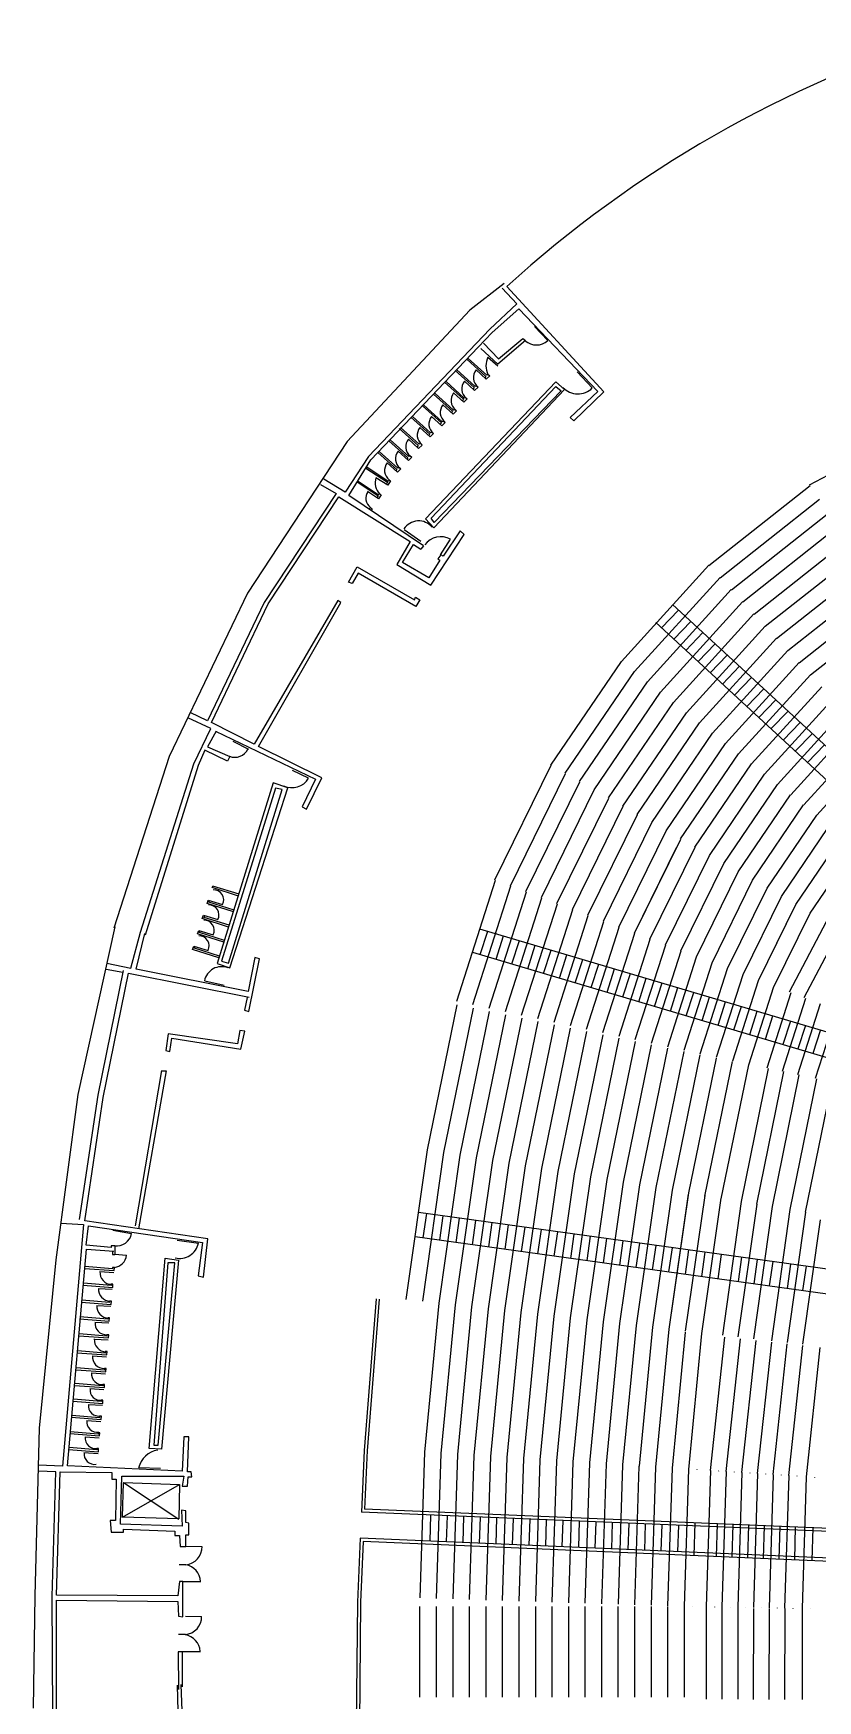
# Model space of a CAD drawing. Extents: x 12070 to 21316, y 9635 to 16827.
# Drawn here: x 12075 to 13607, y 13178 to 16435 of the extents above; entities that cross this region are included whole.
import ezdxf

# ---------------------------------------------------------------- set-up
doc = ezdxf.new("R2010")
doc.units = 0
doc.header["$LTSCALE"] = 192
doc.layers.add('EXIST', color=15, linetype='CONTINUOUS')

msp = doc.modelspace()

# ---------------------------------------------------------------- linework, layer by layer
at = {"layer": 'EXIST', "color": 0}
for p, q in [((12994.4, 15945.7), (12927.6, 15894.1)), ((13019.2, 15906), (12990.8, 15936.7)), ((13189.2, 15734.3), (12999.6, 15940)), ((12927.6, 15894.1), (12687.8, 15637.5)), ((13019.2, 15906), (12966.2, 15856.8)), ((12970.8, 15850.3), (13022.9, 15896.7)), ((13022.9, 15896.7), (13177.1, 15735.2)), ((13053.6, 15861.8), (13079.5, 15834.9)), ((12966.2, 15856.8), (12729.2, 15608)), ((12943.9, 15821.5), (12970.8, 15850.3)), ((12954, 15829.6), (12983.4, 15798.9)), ((13035.8, 15834.7), (12982.1, 15788.7)), ((12983.4, 15798.9), (13030.7, 15838.5)), ((13030.7, 15838.5), (13035.8, 15834.7)), ((12733.9, 15601.5), (12943.9, 15821.5)), ((12921.6, 15797.9), (12958.7, 15764.6)), ((12924.2, 15799.8), (12960.5, 15767)), ((12982.1, 15788.7), (12948.9, 15819.3)), ((12962.8, 15802.1), (12981.8, 15785.2)), ((12898.9, 15775.8), (12936, 15742.6)), ((12901.4, 15777.7), (12937.7, 15745)), ((12959.6, 15758.9), (12939.6, 15777.4)), ((12958.7, 15764.6), (12956.7, 15762)), ((12966.2, 15765.5), (12959.6, 15758.9)), ((12960.5, 15767), (12962.4, 15768.9)), ((12962.4, 15768.9), (12966.2, 15765.5)), ((13136.8, 15773.3), (13166.3, 15742.2)), ((12841, 15486.5), (13095.4, 15754)), ((12852, 15487.3), (13095.4, 15744.7)), ((13112.2, 15738.8), (12857, 15468.8)), ((13105.5, 15736.3), (12857.9, 15478.9)), ((12859.3, 15731.5), (12895.6, 15698.8)), ((12877.8, 15753.1), (12914.9, 15719.8)), ((12880.4, 15755), (12916.6, 15722.2)), ((12915.8, 15714.1), (12895.7, 15732.6)), ((12936.8, 15736.9), (12916.8, 15755.3)), ((12936, 15742.6), (12933.9, 15740)), ((12943.4, 15743.4), (12936.8, 15736.9)), ((12937.7, 15745), (12939.6, 15746.9)), ((12939.6, 15746.9), (12943.4, 15743.4)), ((13095.4, 15754), (13112.2, 15738.8)), ((13095.4, 15744.7), (13105.5, 15736.3)), ((13177.1, 15735.2), (13123.2, 15684.1)), ((13130.7, 15677.6), (13189.2, 15734.3)), ((12834.6, 15706.9), (12871.8, 15673.6)), ((12837.2, 15708.8), (12873.5, 15676)), ((12856.7, 15729.6), (12893.8, 15696.4)), ((12894.7, 15690.7), (12874.7, 15709.1)), ((12895.6, 15698.8), (12897.5, 15700.7)), ((12897.5, 15700.7), (12901.3, 15697.2)), ((12914.9, 15719.8), (12912.8, 15717.2)), ((12922.3, 15720.7), (12915.8, 15714.1)), ((12916.6, 15722.2), (12918.5, 15724.1)), ((12918.5, 15724.1), (12922.3, 15720.7)), ((12811.9, 15685.2), (12849, 15651.9)), ((12814.5, 15687), (12850.7, 15654.3)), ((12872.6, 15667.9), (12852.6, 15686.4)), ((12871.8, 15673.6), (12869.7, 15671)), ((12879.2, 15674.5), (12872.6, 15667.9)), ((12873.5, 15676), (12875.4, 15677.9)), ((12875.4, 15677.9), (12879.2, 15674.5)), ((12893.8, 15696.4), (12891.8, 15693.8)), ((12901.3, 15697.2), (12894.7, 15690.7)), ((13123.2, 15684.1), (13130.7, 15677.6)), ((13591.1, 15552.9), (13811.7, 15669.6)), ((12687.8, 15637.5), (12493.4, 15341.3)), ((12769.4, 15639), (12806.5, 15605.7)), ((12772, 15640.8), (12808.2, 15608.1)), ((12789.4, 15662.7), (12826.5, 15629.5)), ((12792, 15664.6), (12828.3, 15631.9)), ((12827.4, 15623.8), (12807.4, 15642.2)), ((12828.3, 15631.9), (12830.2, 15633.8)), ((12849.8, 15646.2), (12829.8, 15664.6)), ((12830.2, 15633.8), (12834, 15630.3)), ((12849, 15651.9), (12846.9, 15649.3)), ((12856.4, 15652.7), (12849.8, 15646.2)), ((12850.7, 15654.3), (12852.6, 15656.2)), ((12852.6, 15656.2), (12856.4, 15652.7)), ((12729.2, 15608), (12683.7, 15538.4)), ((12691.1, 15531.9), (12733.9, 15601.5)), ((12748, 15616.2), (12785.1, 15582.9)), ((12750.6, 15618.1), (12786.8, 15585.3)), ((12807.4, 15600), (12787.4, 15618.4)), ((12806.5, 15605.7), (12804.4, 15603.1)), ((12813.9, 15606.5), (12807.4, 15600)), ((12808.2, 15608.1), (12810.1, 15610)), ((12810.1, 15610), (12813.9, 15606.5)), ((12826.5, 15629.5), (12824.5, 15626.9)), ((12834, 15630.3), (12827.4, 15623.8)), ((12724.3, 15585.3), (12766.7, 15557.7)), ((12726.3, 15588), (12768, 15559.9)), ((12786, 15577.2), (12766, 15595.7)), ((12785.1, 15582.9), (12783, 15580.3)), ((12792.5, 15583.8), (12786, 15577.2)), ((12786.8, 15585.3), (12788.7, 15587.2)), ((12788.7, 15587.2), (12792.5, 15583.8)), ((12666, 15535.6), (12525.7, 15323.1)), ((12635.4, 15553.3), (12666, 15535.6)), ((12683.7, 15538.4), (12641.9, 15563.5)), ((12707.4, 15558.4), (12748.1, 15531.1)), ((12709.1, 15560.1), (12748.8, 15533.5)), ((12748.8, 15525.6), (12727.7, 15539.4)), ((12767.1, 15552.2), (12744, 15566.6)), ((12748.8, 15533.5), (12750.5, 15535.6)), ((12750.5, 15535.6), (12754.3, 15533.2)), ((12766.6, 15557.7), (12764.5, 15554.1)), ((12772.3, 15560.8), (12767.1, 15552.2)), ((12769.7, 15562.8), (12768, 15559.9)), ((12769.5, 15562.8), (12772.3, 15560.8)), ((13394.2, 15395.1), (13592, 15551.6)), ((12533.2, 15320.3), (12671.6, 15529.1)), ((12671.6, 15529.1), (12811, 15441.9)), ((12837, 15433.5), (12691.1, 15531.9)), ((12730.8, 15505.6), (12733.3, 15508.4)), ((12733.3, 15508.4), (12736.4, 15506)), ((12736.4, 15506), (12734.6, 15503.2)), ((12748.1, 15531.1), (12745.7, 15528)), ((12754.3, 15533.2), (12748.8, 15525.6)), ((13416.3, 15371.4), (13610.1, 15524.7)), ((12857, 15468.8), (12841, 15486.5)), ((12857.9, 15478.9), (12852, 15487.3)), ((13438.4, 15347.7), (13628.3, 15497.9)), ((13460.4, 15324), (13646.4, 15471.1)), ((12811, 15441.9), (12785, 15397.3)), ((12799.3, 15465.3), (12831.9, 15442.7)), ((12851, 15356.5), (12916, 15455.8)), ((12888.8, 15446.6), (12869.7, 15415.8)), ((12908.6, 15463.2), (12875.1, 15413.1)), ((12916, 15455.8), (12908.6, 15463.2)), ((13482.5, 15300.2), (13664.5, 15444.2)), ((12796.1, 15401), (12817.5, 15436.3)), ((12817.5, 15436.3), (12831.8, 15426.8)), ((12836.6, 15433.6), (12831.8, 15426.8)), ((12868.6, 15405.7), (12847.2, 15371.3)), ((12870.5, 15415.9), (12864.9, 15408.5)), ((12864.9, 15408.5), (12868.6, 15405.7)), ((12875.1, 15413.1), (12870.5, 15415.9)), ((13504.5, 15276.5), (13682.6, 15417.4)), ((12690.1, 15362.7), (12707.5, 15392.4)), ((12709.2, 15380.2), (12697.4, 15359.9)), ((12707.5, 15392.4), (12819.3, 15327.8)), ((12821.8, 15314.8), (12709.2, 15380.2)), ((12785, 15397.3), (12851, 15356.5)), ((12847.2, 15371.3), (12796.1, 15401)), ((13223.5, 15207.9), (13394, 15395.5)), ((13248.9, 15187.8), (13416, 15371.7)), ((13526.6, 15252.8), (13700.8, 15390.5)), ((13526.6, 15252.8), (13700.8, 15390.5)), ((12493.4, 15341.3), (12340.2, 15022.4)), ((12697.4, 15359.9), (12690.1, 15362.7)), ((13274.3, 15167.8), (13438.1, 15348)), ((13548.7, 15229), (13718.9, 15363.7)), ((12525.7, 15323.1), (12415.1, 15092)), ((12422.6, 15088.3), (12533.2, 15320.3)), ((12669.8, 15326.8), (12506.2, 15046.5)), ((12514.6, 15041.8), (12675.3, 15323.1)), ((12675.3, 15323.1), (12669.8, 15326.8)), ((12819.3, 15327.8), (12821.4, 15333.1)), ((12821.4, 15333.1), (12829.9, 15327.8)), ((12829.9, 15327.8), (12821.8, 15314.8)), ((13299.8, 15147.8), (13460.2, 15324.2)), ((13299.8, 15147.8), (13460.2, 15324.2)), ((13301.9, 15273.3), (13335.2, 15307.8)), ((13323.1, 15319), (14222.8, 14488.8)), ((13570.7, 15205.3), (13737, 15336.9)), ((13592.8, 15181.6), (13755.1, 15310)), ((13290.5, 15283.8), (14190.2, 14453.6)), ((13325.2, 15127.7), (13482.2, 15300.5)), ((13325.2, 15127.7), (13482.2, 15300.5)), ((13325.7, 15251.3), (13359, 15285.9)), ((13350.6, 15107.7), (13504.3, 15276.8)), ((13349.4, 15229.4), (13382.7, 15264)), ((13373.1, 15207.5), (13406.5, 15242.1)), ((13376.1, 15087.7), (13526.4, 15253)), ((13396.9, 15185.6), (13430.2, 15220.2)), ((13401.5, 15067.6), (13548.4, 15229.3)), ((13085.5, 15005.3), (13223.4, 15207.9)), ((13113.7, 14989.3), (13248.9, 15187.9)), ((13420.6, 15163.7), (13453.9, 15198.3)), ((13426.9, 15047.6), (13570.5, 15205.6)), ((13444.4, 15141.8), (13477.7, 15176.4)), ((13452.3, 15027.6), (13592.6, 15181.8)), ((13141.8, 14973.2), (13274.3, 15167.8)), ((13170, 14957.2), (13299.7, 15147.8)), ((13468.1, 15119.9), (13501.4, 15154.5)), ((13477.8, 15007.5), (13614.6, 15158.1)), ((13198.2, 14941.2), (13325.1, 15127.8)), ((13491.8, 15098), (13525.2, 15132.6)), ((13503.2, 14987.5), (13636.7, 15134.3)), ((12421.6, 15077.1), (12376.3, 15097.7)), ((12415.1, 15092), (12381.4, 15108.3)), ((12506.2, 15046.5), (12422.6, 15088.3)), ((13226.3, 14925.1), (13350.6, 15107.7)), ((13226.3, 14925.1), (13350.6, 15107.7)), ((13254.5, 14909.1), (13376, 15087.7)), ((13515.6, 15076.1), (13548.9, 15110.7)), ((13528.6, 14967.5), (13658.7, 15110.6)), ((13539.3, 15054.2), (13572.6, 15088.8)), ((13554.1, 14947.4), (13680.8, 15086.9)), ((12388.2, 15007.5), (12421.6, 15077.1)), ((12431.9, 15071.5), (12415.1, 15040.9)), ((12430.9, 15071.5), (12626.1, 14977.8)), ((12464.7, 15052.1), (12495, 15036.5)), ((13282.6, 14893.1), (13401.4, 15067.7)), ((13310.8, 14877), (13426.9, 15047.6)), ((13563.1, 15032.3), (13596.4, 15066.9)), ((13579.5, 14927.4), (13702.9, 15063.1)), ((12340.2, 15022.4), (12232.3, 14686.5)), ((12409.6, 15034.4), (12396.6, 15004.7)), ((12454.2, 15013.1), (12409.6, 15034.4)), ((12415.1, 15040.9), (12458.8, 15022.4)), ((12458.8, 15022.4), (12454.2, 15013.1)), ((12638.2, 14980.6), (12514.6, 15041.8)), ((13338.9, 14861), (13452.3, 15027.6)), ((13586.8, 15010.4), (13620.1, 15045)), ((13604.9, 14907.3), (13724.9, 15039.4)), ((12284.1, 14678.9), (12388.2, 15007.5)), ((12396.6, 15004.7), (12293.4, 14673.4)), ((12580.3, 14995.6), (12611.5, 14980.5)), ((12976.2, 14781.3), (13086.2, 15004.9)), ((13006.5, 14769.7), (13114.3, 14988.9)), ((13367.1, 14845), (13477.7, 15007.6)), ((13395.2, 14828.9), (13503.2, 14987.5)), ((13395.2, 14828.9), (13503.2, 14987.5)), ((12543.4, 14970.4), (12433.7, 14617.7)), ((12548, 14960.2), (12442.1, 14622.3)), ((12456, 14618.6), (12561, 14957.4)), ((12458.8, 14609.3), (12572.2, 14961.1)), ((12572.2, 14961.1), (12543.4, 14970.4)), ((12561, 14957.4), (12548, 14960.2)), ((12626.1, 14977.8), (12600.1, 14924)), ((12608.4, 14919.3), (12638.2, 14980.6)), ((13036.8, 14758.1), (13142.4, 14972.9)), ((13067.1, 14746.6), (13170.5, 14956.9)), ((13423.4, 14812.9), (13528.6, 14967.5)), ((12600.1, 14924), (12608.4, 14919.3)), ((13097.4, 14735), (13198.6, 14940.9)), ((13127.7, 14723.4), (13226.7, 14924.9)), ((13451.5, 14796.9), (13554, 14947.5)), ((13479.7, 14780.8), (13579.4, 14927.4)), ((13158, 14711.9), (13254.8, 14908.9)), ((13188.3, 14700.3), (13283, 14892.9)), ((13507.8, 14764.8), (13604.9, 14907.4)), ((13218.6, 14688.7), (13311.1, 14876.9)), ((13248.9, 14677.2), (13339.2, 14860.9)), ((13536, 14748.8), (13627.5, 14883.2)), ((13564.1, 14732.7), (13654.2, 14865)), ((13248.9, 14677.2), (13331.1, 14844.4)), ((13279.2, 14665.6), (13367.3, 14844.8)), ((13309.5, 14654), (13395.4, 14828.8)), ((13591.9, 14716.2), (13680.8, 14846.8)), ((13339.8, 14642.5), (13423.5, 14812.8)), ((13370.1, 14630.9), (13451.6, 14796.8)), ((12424.3, 14765.9), (12425.5, 14769)), ((12475.7, 14749.4), (12424.3, 14765.9)), ((12476.9, 14753.2), (12425.5, 14769)), ((12901.7, 14544.4), (12977.5, 14780.8)), ((12933.5, 14537.6), (13007.7, 14769.2)), ((12965.2, 14530.7), (13037.9, 14757.7)), ((13400.4, 14619.3), (13479.8, 14780.8)), ((13430.7, 14607.7), (13507.9, 14764.8)), ((12414.1, 14735), (12416.6, 14741.6)), ((12465.5, 14718.4), (12414.1, 14735)), ((12416.6, 14741.6), (12444.4, 14733.2)), ((12417.7, 14737.3), (12419, 14740.6)), ((12466.8, 14722.2), (12417.7, 14737.3)), ((12996.9, 14523.8), (13068.2, 14746.2)), ((13028.6, 14517), (13098.4, 14734.6)), ((13060.3, 14510.1), (13128.6, 14723.1)), ((13461, 14596.2), (13536, 14748.8)), ((13491.3, 14584.6), (13564.1, 14732.8)), ((13491.3, 14584.6), (13563, 14730.4)), ((12233.8, 14689.4), (12161.4, 14362)), ((12404.8, 14705.4), (12407.3, 14712)), ((12456.2, 14688.8), (12404.8, 14705.4)), ((12407.3, 14712), (12435.1, 14703.6)), ((12408.4, 14707.7), (12409.7, 14710.9)), ((12457.5, 14692.6), (12408.4, 14707.7)), ((13092, 14503.3), (13158.8, 14711.5)), ((13123.7, 14496.4), (13189, 14700)), ((13155.5, 14489.6), (13219.2, 14688.5)), ((13521, 14571.9), (13591.9, 14716.2)), ((13623.5, 14698.9), (13550.8, 14561.9)), ((12265.5, 14608.4), (12284.1, 14678.9)), ((12275.4, 14606.4), (12292.3, 14676.4)), ((12395.5, 14675.7), (12398.1, 14682.4)), ((12446.9, 14659.2), (12395.5, 14675.7)), ((12398.1, 14682.4), (12425.8, 14673.9)), ((12399.1, 14678.1), (12400.4, 14681.3)), ((12448.2, 14662.9), (12399.1, 14678.1)), ((12946.5, 14685.6), (14120, 14337.1)), ((12947.6, 14635.2), (12962.3, 14680.9)), ((12978.6, 14626), (12993.3, 14671.7)), ((13009.6, 14616.8), (13024.2, 14662.5)), ((13187.2, 14482.7), (13249.4, 14676.9)), ((13218.9, 14475.9), (13279.7, 14665.4)), ((13650.1, 14683.8), (13579.6, 14550.9)), ((12385.8, 14645.2), (12388.3, 14651.9)), ((12437.2, 14628.7), (12385.8, 14645.2)), ((12388.3, 14651.9), (12416.1, 14643.4)), ((12389.4, 14647.6), (12390.7, 14650.8)), ((12438.4, 14632.4), (12389.4, 14647.6)), ((12507.3, 14629.5), (12494.2, 14563.3)), ((12495.5, 14524), (12516.7, 14627)), ((12516.7, 14627), (12507.3, 14629.5)), ((12932.8, 14639.6), (14106.3, 14291.1)), ((13040.5, 14607.6), (13055.2, 14653.3)), ((13071.5, 14598.4), (13086.2, 14644.1)), ((13102.5, 14589.2), (13117.1, 14634.9)), ((13133.4, 14580), (13148.1, 14625.7)), ((13250.6, 14469), (13309.9, 14653.9)), ((13282.3, 14462.2), (13340.1, 14642.3)), ((13314, 14455.3), (13370.3, 14630.8)), ((12201.4, 14360.6), (12250.7, 14603.8)), ((12211.1, 14356.3), (12260.7, 14598.7)), ((12217.2, 14606.5), (12249.7, 14601)), ((12218.1, 14618.6), (12265.5, 14608.4)), ((12260.7, 14598.7), (12496.3, 14551.9)), ((12494.2, 14563.3), (12275.4, 14606.4)), ((12433.7, 14617.7), (12458.8, 14609.3)), ((12442.1, 14622.3), (12456, 14618.6)), ((13164.4, 14570.8), (13179.1, 14616.5)), ((13195.4, 14561.6), (13210, 14607.3)), ((13226.3, 14552.4), (13241, 14598.1)), ((13345.8, 14448.4), (13400.5, 14619.3)), ((13377.5, 14441.6), (13430.7, 14607.7)), ((13409.2, 14434.7), (13461, 14596.2)), ((12409.6, 14583.6), (12447.7, 14575.6)), ((13257.3, 14543.2), (13272, 14588.9)), ((13288.3, 14534), (13302.9, 14579.8)), ((13319.2, 14524.8), (13333.9, 14570.6)), ((13350.2, 14515.6), (13364.9, 14561.4)), ((13440.9, 14427.9), (13491.2, 14584.6)), ((13472.3, 14419.9), (13521.4, 14573.1)), ((13554.3, 14560.5), (13507.3, 14413.5)), ((12492.3, 14551.5), (12487.3, 14526.5)), ((12487.3, 14526.5), (12495.5, 14524)), ((12844.7, 14253.9), (12902.9, 14536.9)), ((12876.6, 14248.7), (12934.5, 14530.4)), ((13381.2, 14506.5), (13395.8, 14552.2)), ((13412.1, 14497.3), (13426.8, 14543)), ((13443.1, 14488.1), (13457.7, 14533.8)), ((13583, 14549.6), (13537.4, 14407)), ((13611.6, 14538.7), (13567.4, 14400.5)), ((13644.6, 14526.1), (13602, 14393)), ((12908.5, 14243.4), (12966.1, 14523.9)), ((12940.4, 14238.1), (12997.8, 14517.4)), ((12972.3, 14232.9), (13029.4, 14510.9)), ((13004.2, 14227.6), (13061, 14504.4)), ((13036.1, 14222.4), (13092.7, 14497.9)), ((13474.1, 14478.9), (13488.7, 14524.6)), ((13504.7, 14469.8), (13519.4, 14515.5)), ((13553.5, 14505.4), (13538.8, 14459.6)), ((13582.8, 14496.6), (13568.2, 14450.9)), ((12338, 14480.3), (12333.4, 14447.8)), ((12473.7, 14460.8), (12338, 14480.3)), ((12341.7, 14446), (12345.5, 14472)), ((12345.5, 14472), (12480.2, 14450.6)), ((12478.3, 14486.8), (12473.7, 14460.8)), ((12487.6, 14485.9), (12478.3, 14486.8)), ((12480.2, 14450.6), (12487.6, 14485.9)), ((13067.9, 14217.1), (13124.3, 14491.4)), ((13099.8, 14211.8), (13155.9, 14484.9)), ((13131.7, 14206.6), (13187.6, 14478.4)), ((13163.6, 14201.3), (13219.2, 14471.9)), ((13195.5, 14196), (13250.8, 14465.4)), ((13612.2, 14487.9), (13597.6, 14442.2)), ((12333.4, 14447.8), (12341.7, 14446)), ((13227.4, 14190.8), (13282.5, 14458.9)), ((13259.3, 14185.5), (13314.1, 14452.4)), ((13291.2, 14180.3), (13345.7, 14445.9)), ((13323, 14175), (13377.4, 14439.4)), ((13354.9, 14169.7), (13409, 14432.9)), ((12325, 14408.8), (12273.9, 14105.3)), ((12334.3, 14407.9), (12280.4, 14099.8)), ((12325.9, 14407.9), (12334.3, 14407.9)), ((13386.6, 14163.3), (13440.6, 14426.4)), ((13418.4, 14157.8), (13472.3, 14419.9)), ((13510, 14412.9), (13457.2, 14152.9)), ((13539.9, 14406.5), (13487.4, 14147.9)), ((13569.9, 14400), (13517.7, 14142.9)), ((13604.3, 14392.6), (13552.4, 14137.2)), ((13634.2, 14386.1), (13582.6, 14132.2)), ((12161.4, 14362), (12118.8, 14038.8)), ((12165.2, 14117.4), (12201.4, 14360.6)), ((12175.6, 14115.4), (12211.1, 14356.3)), ((12803.2, 13961.7), (12844.9, 14253.9)), ((12835.3, 13958.1), (12876.8, 14248.6)), ((12867.4, 13954.4), (12908.7, 14243.4)), ((12899.5, 13950.8), (12940.6, 14238.1)), ((12931.6, 13947.2), (12972.4, 14232.9)), ((12963.7, 13943.5), (13004.3, 14227.6)), ((12995.8, 13939.9), (13036.2, 14222.3)), ((13027.9, 13936.3), (13068, 14217.1)), ((13060, 13932.6), (13099.9, 14211.8)), ((13092.1, 13929), (13131.8, 14206.6)), ((13124.2, 13925.4), (13163.7, 14201.3)), ((13156.3, 13921.7), (13195.5, 14196)), ((13188.4, 13918.1), (13227.4, 14190.8)), ((13220.5, 13914.5), (13259.3, 14185.5)), ((13252.6, 13910.8), (13291.1, 14180.3)), ((13284.7, 13907.2), (13323, 14175)), ((13316.8, 13903.5), (13354.9, 14169.8)), ((13316.8, 13903.5), (13354.5, 14166.9)), ((13348.8, 13899.4), (13386.8, 14164.5)), ((13380.8, 13894.8), (13418.6, 14159.2)), ((13457.5, 14152.8), (13420.6, 13891.8)), ((13487.7, 14147.8), (13451, 13888.3)), ((13517.9, 14142.9), (13481.5, 13884.9)), ((13552.7, 14137.1), (13516.5, 13880.9)), ((12128.8, 14110.5), (12172.5, 14107.8)), ((12172.5, 14107.8), (12131.6, 13636.2)), ((12415.4, 14079.9), (12175.6, 14115.4)), ((12178.1, 14067.9), (12182.3, 14105.5)), ((12182.3, 14105.5), (12405.5, 14072.8)), ((14043.9, 13962.5), (12827.4, 14131.6)), ((12836.5, 14081.8), (12843.3, 14129.4)), ((12868.5, 14077.4), (12875.3, 14124.9)), ((12900.5, 14073), (12907.3, 14120.5)), ((12932.5, 14068.5), (12939.3, 14116)), ((12964.4, 14064.1), (12971.2, 14111.6)), ((12996.4, 14059.6), (13003.2, 14107.1)), ((13028.4, 14055.2), (13035.2, 14102.7)), ((13582.9, 14132.1), (13546.9, 13877.5)), ((13611.6, 14117.3), (13577.3, 13874)), ((12230, 14096.9), (12266.5, 14090.6)), ((12355.7, 14077.2), (12397.4, 14071.8)), ((12405.5, 14072.8), (12396.9, 14007.6)), ((12406.9, 14004.8), (12415.4, 14079.9)), ((14037.3, 13915), (12820.7, 14084)), ((13060.4, 14050.7), (13067.2, 14098.2)), ((13092.4, 14046.3), (13099.2, 14093.8)), ((13124.4, 14041.8), (13131.2, 14089.4)), ((13156.4, 14037.4), (13163.2, 14084.9)), ((13188.4, 14032.9), (13195.2, 14080.5)), ((13220.3, 14028.5), (13227.1, 14076)), ((13252.3, 14024.1), (13259.1, 14071.6)), ((12118.8, 14038.8), (12086.2, 13710)), ((12141.5, 13636.3), (12178.4, 14060.1)), ((12226.8, 14063.2), (12178.1, 14067.9)), ((12178.4, 14060.1), (12232.3, 14055.8)), ((12226.8, 14066.6), (12226.8, 14063.2)), ((12234.1, 14066.6), (12226.8, 14066.6)), ((12229.6, 14055.9), (12229.4, 14049.6)), ((12229.4, 14049.6), (12233.9, 14049.6)), ((12234.1, 14066.6), (12234, 14049.7)), ((12234.2, 14050.3), (12256.8, 14048.2)), ((12300.8, 13670.3), (12332.2, 14042.4)), ((12358.1, 14038.3), (12325.3, 13668.9)), ((12332.2, 14042.4), (12358.1, 14038.3)), ((13284.3, 14019.6), (13291.1, 14067.1)), ((13316.3, 14015.2), (13323.1, 14062.7)), ((13348.3, 14010.7), (13355.1, 14058.2)), ((13380.3, 14006.3), (13387.1, 14053.8)), ((13412.3, 14001.8), (13419.1, 14049.3)), ((13458.2, 14043.9), (13451.5, 13996.4)), ((13488.6, 14039.7), (13481.9, 13992.2)), ((12174.5, 14022.2), (12232.7, 14017.9)), ((12229.6, 14021.5), (12175.4, 14026)), ((12204.6, 14015.9), (12232, 14014.2)), ((12229.6, 14024.1), (12229.6, 14021.5)), ((12233.2, 14024.1), (12229.6, 14024.1)), ((12232.7, 14017.9), (12233.2, 14024.1)), ((12337.6, 14032.8), (12310.3, 13677.1)), ((12318.5, 13677.1), (12351.3, 14032.8)), ((12351.3, 14032.8), (12337.6, 14032.8)), ((12396.9, 14007.6), (12406.9, 14004.8)), ((13518.9, 14035.5), (13512.2, 13987.9)), ((13553.8, 14030.6), (13547.1, 13983.1)), ((13584.1, 14026.4), (13577.4, 13978.9)), ((12171.6, 13989.5), (12229.9, 13985.1)), ((12226.7, 13988.7), (12172.5, 13993.3)), ((12201.7, 13983.2), (12229.1, 13981.5)), ((12226.7, 13991.4), (12226.7, 13988.7)), ((12230.3, 13991.4), (12226.7, 13991.4)), ((12229.9, 13985.1), (12230.3, 13991.4)), ((12168.4, 13956.3), (12226.7, 13951.9)), ((12223.6, 13955.5), (12169.4, 13960.1)), ((12198.5, 13950), (12226, 13948.3)), ((12223.6, 13958.2), (12223.6, 13955.5)), ((12227.2, 13958.2), (12223.6, 13958.2)), ((12226.7, 13951.9), (12227.2, 13958.2)), ((12744.6, 13962.6), (12720.8, 13666.5)), ((12750.6, 13962.1), (12726.8, 13666.1)), ((12839.3, 13663), (12867.4, 13954.4)), ((12871.5, 13660.9), (12899.5, 13950.8)), ((12903.8, 13658.9), (12931.6, 13947.2)), ((12936, 13656.8), (12963.7, 13943.5)), ((12968.3, 13654.7), (12995.8, 13939.9)), ((12164.8, 13923.6), (12223.1, 13919.2)), ((12220, 13922.8), (12165.8, 13927.4)), ((12194.9, 13917.3), (12222.4, 13915.6)), ((12220, 13925.5), (12220, 13922.8)), ((12223.6, 13925.5), (12220, 13925.5)), ((12223.1, 13919.2), (12223.6, 13925.5)), ((13000.5, 13652.6), (13027.9, 13936.3)), ((13000.5, 13652.6), (13027.9, 13936.3)), ((13032.8, 13650.6), (13060, 13932.6)), ((13065, 13648.5), (13092.1, 13929)), ((13097.3, 13646.4), (13124.2, 13925.4)), ((13097.3, 13646.4), (13124.2, 13925.4)), ((13129.5, 13644.4), (13156.3, 13921.7)), ((13161.7, 13642.3), (13188.4, 13918.1)), ((13194, 13640.2), (13220.5, 13914.5)), ((13226.2, 13638.2), (13252.6, 13910.8)), ((13258.5, 13636.1), (13284.7, 13907.2)), ((12163.4, 13890.6), (12221.7, 13886.3)), ((12218.5, 13889.9), (12164.3, 13894.4)), ((12193.5, 13884.3), (12220.9, 13882.7)), ((12218.5, 13892.5), (12218.5, 13889.9)), ((12222.1, 13892.5), (12218.5, 13892.5)), ((12221.7, 13886.3), (12222.1, 13892.5)), ((13290.7, 13634), (13316.8, 13903.6)), ((13323, 13632), (13348.7, 13897.9)), ((13355.2, 13629.3), (13380.8, 13894.8)), ((13425, 13887.8), (13396.9, 13627.2)), ((13455.4, 13884.5), (13427.5, 13625.2)), ((13485.9, 13881.2), (13458.1, 13623.3)), ((13516.3, 13877.9), (13488.7, 13621.3)), ((13546.7, 13874.6), (13519.2, 13619.4)), ((12160, 13857.6), (12218.3, 13853.3)), ((12215.2, 13856.9), (12161, 13861.5)), ((12190.1, 13851.4), (12217.6, 13849.7)), ((12218.8, 13859.6), (12215.2, 13859.6)), ((12215.2, 13859.6), (12215.2, 13856.9)), ((12218.3, 13853.3), (12218.8, 13859.6)), ((13577.1, 13871.3), (13549.7, 13617.4)), ((13611.3, 13867.7), (13584.1, 13615.2)), ((12158.3, 13824.4), (12216.6, 13820.1)), ((12213.5, 13823.7), (12159.3, 13828.3)), ((12188.4, 13818.2), (12215.9, 13816.5)), ((12217.1, 13826.4), (12213.5, 13826.4)), ((12213.5, 13826.4), (12213.5, 13823.7)), ((12216.6, 13820.1), (12217.1, 13826.4)), ((12155.2, 13793.7), (12213.5, 13789.3)), ((12210.3, 13792.9), (12156.2, 13797.5)), ((12185.3, 13787.4), (12212.8, 13785.7)), ((12214, 13795.6), (12210.3, 13795.6)), ((12210.3, 13795.6), (12210.3, 13792.9)), ((12213.5, 13789.3), (12214, 13795.6)), ((12152.1, 13762.9), (12210.3, 13758.5)), ((12207.2, 13762.1), (12153, 13766.7)), ((12182.2, 13756.6), (12209.6, 13754.9)), ((12210.8, 13764.8), (12207.2, 13764.8)), ((12207.2, 13764.8), (12207.2, 13762.1)), ((12210.3, 13758.5), (12210.8, 13764.8)), ((12148.9, 13731.4), (12207.2, 13727)), ((12204.1, 13730.6), (12149.9, 13735.2)), ((12179, 13725.1), (12206.5, 13723.4)), ((12207.7, 13733.3), (12204.1, 13733.3)), ((12204.1, 13733.3), (12204.1, 13730.6)), ((12207.2, 13727), (12207.7, 13733.3)), ((12086.2, 13710), (12077.7, 13382.6)), ((12146, 13699.4), (12204.3, 13695)), ((12201.2, 13698.6), (12147, 13703.2)), ((12176.1, 13693.1), (12203.6, 13691.4)), ((12204.8, 13701.3), (12201.2, 13701.3)), ((12201.2, 13701.3), (12201.2, 13698.6)), ((12204.3, 13695), (12204.8, 13701.3)), ((12368.6, 13693), (12365.7, 13626.4)), ((12378.5, 13693), (12368.6, 13693)), ((12375.7, 13625), (12378.5, 13693)), ((12143.6, 13668.6), (12201.9, 13664.2)), ((12198.8, 13667.8), (12144.6, 13672.4)), ((12173.7, 13662.3), (12201.2, 13660.6)), ((12198.8, 13670.5), (12198.8, 13667.8)), ((12202.4, 13670.5), (12198.8, 13670.5)), ((12201.9, 13664.2), (12202.4, 13670.5)), ((12325.3, 13668.9), (12300.8, 13670.3)), ((12310.3, 13677.1), (12318.5, 13677.1)), ((12720.8, 13666.5), (12715.5, 13546.1)), ((12726.8, 13666.3), (12721.8, 13551.8)), ((12830.2, 13378.5), (12839.3, 13663)), ((12862.4, 13377.5), (12871.5, 13660.9)), ((12894.7, 13376.5), (12903.7, 13658.9)), ((12927, 13375.4), (12936, 13656.8)), ((12959.3, 13374.4), (12968.2, 13654.7)), ((12991.5, 13373.4), (13000.5, 13652.7)), ((13023.8, 13372.3), (13032.7, 13650.6)), ((13056.1, 13371.3), (13065, 13648.5)), ((13088.4, 13370.3), (13097.2, 13646.4)), ((12118.8, 13625), (12084.8, 13626.4)), ((12131.6, 13636.2), (12085.2, 13637.6)), ((12111.7, 13381.2), (12118.8, 13625)), ((12120.2, 13384), (12127.3, 13625)), ((12127.3, 13625), (12228.1, 13623.5)), ((12365.7, 13626.4), (12141.5, 13636.3)), ((12228.1, 13623.5), (12228.1, 13610.8)), ((12245.1, 13522.9), (12247.9, 13616.5)), ((12247.9, 13616.5), (12368.6, 13616.5)), ((12281.1, 13633.1), (12323.3, 13632.1)), ((12368.6, 13616.5), (12365.7, 13596.6)), ((12382.8, 13625), (12375.7, 13625)), ((12375.7, 13596.6), (12377.1, 13615)), ((12377.1, 13615), (12384.2, 13615)), ((12384.2, 13615), (12382.8, 13625)), ((13120.7, 13369.2), (13129.5, 13644.4)), ((13152.9, 13368.2), (13161.7, 13642.3)), ((13185.2, 13367.2), (13194, 13640.2)), ((13217.5, 13366.1), (13226.2, 13638.2)), ((13249.8, 13365.1), (13258.4, 13636.1)), ((13282.1, 13364.1), (13290.7, 13634)), ((13314.3, 13363), (13322.9, 13632)), ((13346.6, 13362), (13355.2, 13629.9)), ((13371.2, 13628.9), (13371.2, 13629.4)), ((13397.4, 13627.2), (13389.3, 13361.2)), ((13413.4, 13626.7), (13413.3, 13626.2)), ((13428, 13625.2), (13419.9, 13360.7)), ((13443.9, 13624.7), (13443.9, 13624.2)), ((13458.5, 13623.3), (13450.6, 13360.2)), ((13474.5, 13622.8), (13474.5, 13622.2)), ((13489.1, 13621.3), (13481.2, 13359.7)), ((13505.1, 13620.8), (13505.1, 13620.3)), ((13519.6, 13619.3), (13511.8, 13359.2)), ((13535.6, 13618.8), (13535.6, 13618.3)), ((13550.2, 13617.4), (13542.3, 13358.7)), ((13566.2, 13616.9), (13566.2, 13616.3)), ((13584.5, 13615.2), (13576.7, 13358.1)), ((13600.5, 13614.7), (13600.5, 13614.1)), ((12228.1, 13610.8), (12236.6, 13610.8)), ((12236.6, 13610.8), (12235.2, 13530)), ((12249.2, 13536.2), (12250.9, 13603.7)), ((12249.2, 13536.2), (12360.3, 13600.2)), ((12250.9, 13604), (12359.3, 13532.7)), ((12250.9, 13603.7), (12360, 13599.9)), ((12360, 13599.9), (12359, 13533.1)), ((12365.7, 13596.6), (12375.7, 13596.6)), ((12364.3, 13549.8), (12365.7, 13518.7)), ((12372.8, 13548.4), (12364.3, 13549.8)), ((12372.8, 13525.8), (12372.8, 13548.4)), ((13980.8, 13499.9), (12721.8, 13551.8)), ((12225.2, 13530), (12226.7, 13507.3)), ((12235.2, 13530), (12225.2, 13530)), ((12365.7, 13518.7), (12245.1, 13522.9)), ((12359, 13533.1), (12249.2, 13536.2)), ((12378.5, 13524.3), (12372.8, 13525.8)), ((12378.5, 13501.7), (12378.5, 13524.3)), ((13980.5, 13493.9), (12715.5, 13546.1)), ((12849.7, 13489.2), (12851.3, 13540.5)), ((12882, 13487.8), (12883.6, 13539.1)), ((12914.2, 13486.5), (12915.9, 13537.8)), ((12946.5, 13485.1), (12948.2, 13536.5)), ((12978.8, 13483.7), (12980.4, 13535.2)), ((13011, 13482.3), (13012.7, 13533.8)), ((13043.3, 13481), (13045, 13532.5)), ((13075.6, 13479.6), (13077.2, 13531.2)), ((13107.8, 13478.2), (13109.5, 13529.8)), ((13140.1, 13476.8), (13141.8, 13528.5)), ((13172.4, 13475.5), (13174, 13527.2)), ((13204.6, 13474.1), (13206.3, 13525.8)), ((13236.9, 13472.7), (13238.6, 13524.5)), ((13269.2, 13471.3), (13270.8, 13523.2)), ((13301.4, 13470), (13303.1, 13521.8)), ((13333.7, 13468.6), (13335.4, 13520.5)), ((13365.8, 13461.2), (13367.8, 13525.2)), ((13410.2, 13523.4), (13408.3, 13459.4)), ((13440.8, 13522.2), (13438.9, 13458.1)), ((13471.4, 13520.9), (13469.5, 13456.8)), ((13502, 13519.6), (13500.1, 13455.5)), ((13532.6, 13518.4), (13530.6, 13454.2)), ((13563.1, 13517.1), (13561.2, 13452.9)), ((13597.5, 13515.7), (13595.5, 13451.4)), ((12226.7, 13507.3), (12250.8, 13507.3)), ((12250.8, 13513), (12351.5, 13508.7)), ((12250.8, 13507.3), (12250.8, 13513)), ((12351.5, 13508.7), (12351.5, 13500.2)), ((12351.5, 13500.2), (12360, 13500.2)), ((12360, 13500.2), (12361.5, 13479)), ((12372.8, 13479), (12372.8, 13501.7)), ((12372.8, 13501.7), (12378.5, 13501.7)), ((12713.3, 13495), (12707.8, 13370.5)), ((13960.5, 13441.9), (12713.3, 13495)), ((12719, 13488.8), (12713.8, 13370.3)), ((13960.2, 13435.9), (12719, 13488.8)), ((12361.5, 13479), (12372.8, 13479)), ((12372.7, 13479.4), (12404.1, 13479.1)), ((12372.7, 13443.4), (12359.5, 13443.4)), ((12360, 13410.9), (12357.2, 13382.6)), ((12367.1, 13410.9), (12360, 13410.9)), ((12367.1, 13341.5), (12367.1, 13410.9)), ((12367.2, 13410.5), (12401.9, 13410.9)), ((12077.7, 13382.6), (12074.8, 13162.9)), ((12113.1, 13150.2), (12111.7, 13381.2)), ((12357.2, 13382.6), (12120.2, 13384)), ((12120.2, 13374.1), (12357.2, 13371.3)), ((12120.2, 13151.6), (12120.2, 13374.1)), ((12357.2, 13371.3), (12358.6, 13342.9)), ((12707.8, 13370.5), (12705.6, 13132.9)), ((12713.8, 13370.5), (12711.6, 13132.8)), ((12829.9, 13184.4), (12829.9, 13362)), ((12862.2, 13184.4), (12862.2, 13362)), ((12894.5, 13184.4), (12894.5, 13362)), ((12894.5, 13184.4), (12894.5, 13362)), ((12926.8, 13184.4), (12926.8, 13362)), ((12959.1, 13184.4), (12959.1, 13362)), ((12991.4, 13184.4), (12991.4, 13362)), ((13023.7, 13184.4), (13023.7, 13362)), ((13056, 13184.4), (13056, 13362)), ((13088.3, 13184.4), (13088.3, 13362)), ((13120.5, 13184.4), (13120.5, 13362)), ((13152.8, 13184.4), (13152.8, 13362)), ((13185.1, 13184.4), (13185.1, 13362)), ((13217.4, 13184.4), (13217.4, 13362)), ((13249.7, 13184.4), (13249.7, 13362)), ((13282, 13184.4), (13282, 13362)), ((13314.3, 13184.4), (13314.3, 13362)), ((13346.6, 13184.4), (13346.6, 13362)), ((13362.6, 13361.5), (13362.6, 13361.6)), ((13389.3, 13360.3), (13389.3, 13181)), ((13405.3, 13360.9), (13405.3, 13360.7)), ((13419.3, 13360.3), (13419.3, 13181)), ((13435.9, 13360.4), (13435.9, 13360.2)), ((13450.9, 13360.3), (13450.9, 13181)), ((13466.6, 13359.9), (13466.5, 13359.7)), ((13481.3, 13358), (13480.7, 13180.3)), ((13497.2, 13359.4), (13497.2, 13359.2)), ((13511.9, 13357.9), (13511.2, 13180.2)), ((13527.8, 13358.9), (13527.7, 13358.7)), ((13542.5, 13357.7), (13541.8, 13180.1)), ((13558.3, 13358.4), (13558.3, 13358.2)), ((13576.8, 13357.6), (13576.2, 13180)), ((13592.7, 13357.9), (13592.7, 13357.7)), ((12358.6, 13342.9), (12367.1, 13341.5)), ((12371.8, 13342.8), (12403.2, 13342.5)), ((12371.8, 13306.8), (12358.6, 13306.8)), ((12357.8, 13273.3), (12358.1, 13199.7)), ((12366.7, 13273.3), (12357.8, 13273.3)), ((12366.3, 13204.9), (12366.3, 13274.3)), ((12366.3, 13273.9), (12401, 13274.2)), ((12355.5, 13207.9), (12365.8, 12869.4)), ((12375.5, 12869.8), (12363.8, 13209.6))]:
    msp.add_line(p, q, dxfattribs=at)
for centre, radius, start, end in [((14544.6, 14245), 2293.4, 107.3075, 132.3484), ((13057.4, 15859.3), 33.4, 228.699, 312.1882), ((12997.9, 15785.2), 39, 154.3117, 205.6883), ((12957.9, 15762.5), 23.5, 141.1648, 231.3336), ((12914.1, 15717.6), 23.5, 141.1648, 231.3336), ((12935.1, 15740.4), 23.5, 141.1648, 231.3336), ((13138.4, 15770), 39.8, 223.0365, 315.1372), ((12893, 15694.2), 23.5, 141.1648, 231.3336), ((12870.9, 15671.4), 23.5, 141.1648, 231.3336), ((12825.7, 15627.3), 23.5, 141.1648, 231.3336), ((12848.1, 15649.7), 23.5, 141.1648, 231.3336), ((12805.7, 15603.5), 23.5, 141.1648, 231.3336), ((12784.3, 15580.8), 23.5, 141.1648, 231.3336), ((12745.5, 15526.2), 21.3, 141.6928, 234.9469), ((12773.9, 15556.8), 31.5, 161.7931, 223.9523), ((12827.5, 15447.3), 34.9, 40.6506, 146.4938), ((12870.9, 15412.3), 39.1, 61.2916, 143.9465), ((12468.2, 15049.7), 29.1, 249.2516, 332.1551), ((12580, 14999.1), 37.9, 244.4405, 328.921), ((12426.8, 14742), 19.8, 333.5483, 91.3615), ((12417.6, 14712.4), 19.8, 333.5483, 91.3615), ((12408.3, 14682.8), 19.8, 333.5483, 91.3615), ((12398.5, 14652.2), 19.8, 333.5483, 91.3615), ((12442.4, 14577.8), 33.8, 68.5306, 169.3326), ((12236.6, 14096.8), 30.9, 263.3951, 347.8785), ((12360.2, 14079.6), 38, 257.1491, 347.6834), ((12230.4, 14050.8), 26.8, 275.4993, 353.8577), ((12227.6, 14013.8), 22.7, 174.6076, 270.8319), ((12224.7, 13981.1), 22.7, 174.6076, 270.8319), ((12221.6, 13947.9), 22.7, 174.6076, 270.8319), ((12218, 13915.2), 22.7, 174.6076, 270.8319), ((12216.5, 13882.2), 22.7, 174.6076, 270.8319), ((12213.1, 13849.3), 22.7, 174.6076, 270.8319), ((12208.9, 13815.7), 20.4, 172.9025, 279.5515), ((12205.8, 13784.9), 20.4, 172.9025, 279.5515), ((12202.6, 13754.1), 20.4, 172.9025, 279.5515), ((12199.5, 13722.6), 20.4, 172.9025, 279.5515), ((12196.6, 13690.6), 20.4, 172.9025, 279.5515), ((12194.2, 13659.8), 20.4, 172.9025, 279.5515), ((12325, 13622.1), 45.8, 99.0224, 166.5474), ((12369.2, 13478.5), 35.2, 275.1662, 1.0024), ((12366.6, 13408.8), 35, 3.3073, 80.4739), ((12368.3, 13341.9), 35.2, 275.1662, 1.0024), ((12365.7, 13272.2), 35, 3.3073, 80.4739)]:
    msp.add_arc(centre, radius, start, end, dxfattribs=at)

doc.saveas('drawing.dxf')
